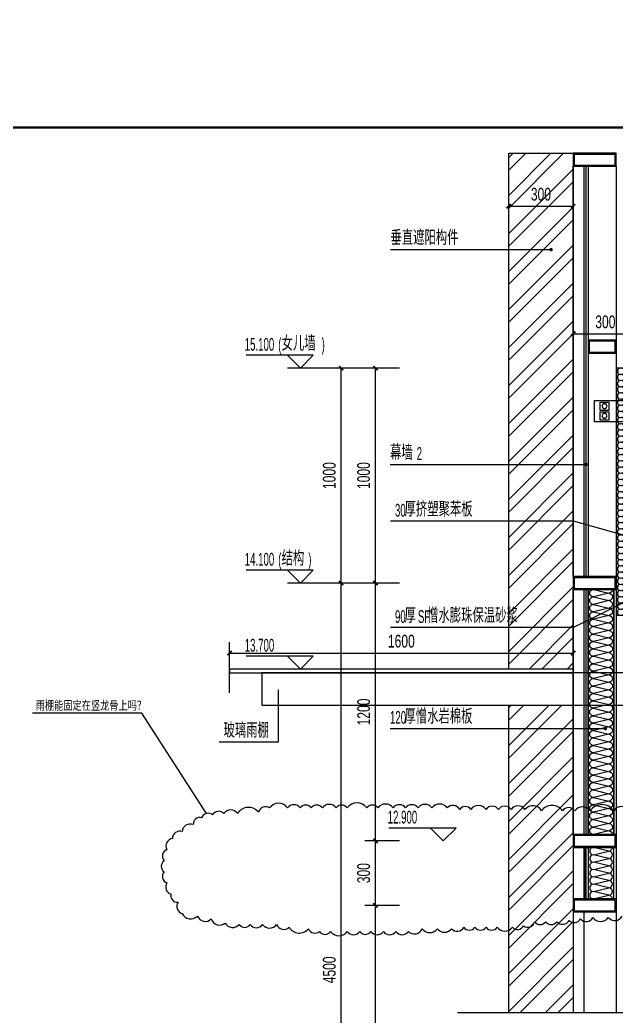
# Model space of a CAD drawing. Extents: x 57342 to 87103, y 19822 to 43940.
# Drawn here: x 63341 to 66117, y 39067 to 43702 of the extents above; entities that cross this region are included whole.
import ezdxf

# ---------------------------------------------------------------- set-up
doc = ezdxf.new("R2010")
doc.units = 0
doc.header["$LTSCALE"] = 1000
doc.header["$MEASUREMENT"] = 0
for name, color, linetype in [('00-图签', 7, 'Continuous'), ('01-标注_尺寸', 124, 'Continuous'), ('01-标注_标高', 200, 'Continuous'), ('01-标注_符号', 200, 'Continuous'), ('02-TEXT_标注', 130, 'Continuous'), ('05-填充_156', 156, 'Continuous'), ('A-C_窗', 140, 'Continuous'), ('A-D-玻璃剖线', 130, 'Continuous'), ('A-D_龙骨', 152, 'Continuous'), ('A-SUR_保温', 222, 'Continuous'), ('A-SUR_看线', 231, 'Continuous'), ('A-金属背板', 30, 'Continuous'), ('D_玻璃', 152, 'Continuous'), ('D_铝板', 181, 'Continuous')]:
    doc.layers.add(name, color=color, linetype=linetype)
doc.layers.add('DIM_MODI', color=6, linetype='Continuous', plot=False)
doc.layers.add('STE1_carbon steel', color=66, linetype='Continuous', lineweight=25)
doc.styles.add('_TCH_DIM', font='ros.shx', dxfattribs={"width": 0.8, "bigfont": 'jd.shx'})
doc.styles.add('_TCH_DIM_T3', font='ros.shx', dxfattribs={"width": 0.705882, "bigfont": 'jd.shx'})
doc.styles.add('_TCH_LABEL', font='STXIHEI_0.TTF', dxfattribs={"width": 0.75})
doc.dimstyles.new('_TCH_ARCH&&20', dxfattribs={"dimtxt": 59.5, "dimasz": 20, "dimexe": 50, "dimexo": 60, "dimgap": 25.25, "dimtad": 1, "dimdec": 0, "dimzin": 0, "dimdsep": 46, "dimtxsty": '_TCH_DIM_T3', "dimblk": 'ARCHTICK', "dimcen": 0.09, "dimclrt": 7, "dimazin": 2, "dimtfac": 1, "dimtdec": 0, "dimtix": 1, "dimtmove": 2, "dimatfit": 3, "dimfxl": 0, "dimtolj": 1, "dimtzin": 0, "dimarcsym": 0})

# ---------------------------------------------------------------- blocks, each defined once
blk = doc.blocks.new('kyuhtr')
for points in [[(0, -30), (200, -30), (200, 30), (0, 30)], [(5, -25), (195, -25), (195, 25), (5, 25)]]:
    blk.add_lwpolyline(points, close=True)
blk = doc.blocks.new('kjfyhkug')
at = {"layer": 'D_玻璃'}
blk.add_lwpolyline([(0, 0), (-1600, 0), (-1600, -18), (0, -18)], close=True, dxfattribs=at)
at = {"layer": 'D_铝板'}
blk.add_lwpolyline([(-1450, -168), (592, -168), (592, -18), (-1450, -18)], close=True, dxfattribs=at)
blk = doc.blocks.new('A$C68D91851')
at = {"layer": 'STE1_carbon steel', "color": 225}
for p, q in [((172, 65.5), (172, 53.5)), ((172, -53.5), (172, -65.5))]:
    blk.add_line(p, q, dxfattribs=at)
for points in [[(-8, -100), (0, -100), (0, 100), (-8, 100)], [(-208, 50), (-8, 50), (-8, -50), (-208, -50)]]:
    blk.add_lwpolyline(points, close=True, dxfattribs=at)
at = {"layer": 'STE1_carbon steel', "color": 225, "elevation": 0}
for points in [[(0, 65.5), (172, 65.5)], [(172, 53.5), (0, 53.5)], [(172, -53.5), (0, -53.5)], [(0, -65.5), (172, -65.5)]]:
    blk.add_lwpolyline(points, dxfattribs=at)
for points in [[(-182.5, 42.5), (-142.5, 42.5), (-142.5, 2.5), (-182.5, 2.5)], [(-175, 22.5), (-168.7, 11.7), (-156.3, 11.7), (-150, 22.5), (-156.3, 33.3), (-168.7, 33.3)], [(-182.5, -2.5), (-142.5, -2.5), (-142.5, -42.5), (-182.5, -42.5)], [(-175, -22.5), (-168.7, -33.3), (-156.3, -33.3), (-150, -22.5), (-156.3, -11.7), (-168.7, -11.7)]]:
    blk.add_lwpolyline(points, close=True, dxfattribs=at)
blk = doc.blocks.new('$LinePat$岩棉板')
at = {"color": 0}
for p, q in [((0, -17), (12, -67)), ((12, -67), (24, -17))]:
    blk.add_line(p, q, dxfattribs=at)
for centre, start, end in [((12, -17), 0, 180), ((0, -67), 270, 0), ((24, -67), 180, 270)]:
    blk.add_arc(centre, 12, start, end, dxfattribs=at)
at = {"layer": 'Defpoints'}
blk.add_point((0, 0.1), dxfattribs=at)
at = {"layer": 'Defpoints', "color": 0}
blk.add_point((24, -84), dxfattribs=at)
blk = doc.blocks.new('*U60')
blk.add_lwpolyline([(0, 100), (1150, 100), (1150, 0), (0, 0)], close=True)
at = {"color": 8, "xscale": -1.197916665671161, "yscale": 1.188379012465143, "zscale": 1.188379012465143}
for p in [(28.8, 100), (57.5, 100), (86.3, 100), (115, 100), (143.8, 100), (172.5, 100), (201.3, 100), (230, 100), (258.8, 100), (287.5, 100), (316.3, 100), (345, 100), (373.8, 100), (402.5, 100), (431.3, 100), (460, 100), (488.8, 100), (517.5, 100), (546.3, 100), (575, 100), (603.8, 100), (632.5, 100), (661.3, 100), (690, 100), (718.8, 100), (747.5, 100), (776.3, 100), (805, 100), (833.8, 100), (862.5, 100), (891.3, 100), (920, 100), (948.8, 100), (977.5, 100), (1006.3, 100), (1035, 100), (1063.8, 100), (1092.5, 100), (1121.3, 100), (1150, 100)]:
    blk.add_blockref('$LinePat$岩棉板', p, dxfattribs=at)
blk = doc.blocks.new('图框-A1+1-4')
for points, const_width in [([(0, 0), (1051, 0), (1051, 594), (0, 594)], 0.05), ([(976, 584), (25, 584), (25, 10), (976, 10)], 0.5)]:
    blk.add_lwpolyline(points, close=True, dxfattribs=dict(const_width=const_width))
blk = doc.blocks.new('*U30')
at = {"layer": '05-填充_156'}
h = blk.add_hatch(dxfattribs=at)
h.set_pattern_fill('金属', color=256, scale=50)
h.set_pattern_definition([(45, (-3e-10, 2899.96), (-88.3883, 88.3883), []), (45, (58.93, 2899.96), (-88.3883, 88.3883), [])])
h.paths.add_polyline_path([(-300, 2400), (0, 2400), (0, 0), (-300, 0)])
at = {"layer": 'A-SUR_看线', "color": 8}
blk.add_lwpolyline([(-300, 2400), (0, 2400), (0, 0), (-300, 0)], close=True, dxfattribs=at)
blk = doc.blocks.new('*U31')
at = {"layer": '05-填充_156'}
h = blk.add_hatch(dxfattribs=at)
h.set_pattern_fill('金属', color=256, scale=50)
h.set_pattern_definition([(45, (-3e-10, 1931.96), (-88.388, 88.388), []), (45, (58.93, 1931.96), (-88.388, 88.388), [])])
h.paths.add_polyline_path([(-300, 1432), (0, 1432), (0, 0), (-300, 0)])
at = {"layer": 'A-SUR_看线', "color": 8}
blk.add_lwpolyline([(-300, 1432), (0, 1432), (0, 0), (-300, 0)], close=True, dxfattribs=at)
blk = doc.blocks.new('_ArchTick')
at = {"color": 0, "linetype": 'ByBlock', "const_width": 0.4}
blk.add_lwpolyline([(-0.5, -0.5), (0.5, 0.5)], dxfattribs=at)
blk = doc.blocks.new('*D88')
at = {"layer": '01-标注_尺寸', "color": 0, "lineweight": -2, "transparency": 16777216}
for p, q in [((65108.5, 39581.6), (64947.2, 39581.6)), ((64997.2, 37781.6), (64997.2, 39581.6)), ((65108.5, 37781.6), (64947.2, 37781.6))]:
    blk.add_line(p, q, dxfattribs=at)
at = {"layer": 'Defpoints', "color": 0, "transparency": 16777216}
for p in [(64997.2, 39581.6), (65168.5, 39581.6), (65168.5, 37781.6)]:
    blk.add_point(p, dxfattribs=at)
at = {"layer": '01-标注_尺寸', "color": 0, "lineweight": -2, "transparency": 16777216, "xscale": 20, "yscale": 20, "zscale": 20}
for p, rotation in [((64997.2, 39581.6), 90), ((64997.2, 37781.6), 270)]:
    blk.add_blockref('_ArchTick', p, dxfattribs=dict(at, rotation=rotation))
at = {"layer": '01-标注_尺寸', "color": 7, "transparency": 16777216, "insert": (64942.2, 38681.6), "char_height": 59.5, "attachment_point": 5, "rotation": 90, "style": '_TCH_DIM_T3'}
blk.add_mtext('\\A1;2700', dxfattribs=at)
blk = doc.blocks.new('*D89')
at = {"layer": '01-标注_尺寸', "color": 0, "lineweight": -2, "transparency": 16777216}
for p, q in [((65108.5, 39881.6), (64947.2, 39881.6)), ((64997.2, 39581.6), (64997.2, 39881.6)), ((65108.5, 39581.6), (64947.2, 39581.6))]:
    blk.add_line(p, q, dxfattribs=at)
at = {"layer": 'Defpoints', "color": 0, "transparency": 16777216}
for p in [(64997.2, 39881.6), (65168.5, 39881.6), (65168.5, 39581.6)]:
    blk.add_point(p, dxfattribs=at)
at = {"layer": '01-标注_尺寸', "color": 0, "lineweight": -2, "transparency": 16777216, "xscale": 20, "yscale": 20, "zscale": 20}
for p, rotation in [((64997.2, 39881.6), 90), ((64997.2, 39581.6), 270)]:
    blk.add_blockref('_ArchTick', p, dxfattribs=dict(at, rotation=rotation))
at = {"layer": '01-标注_尺寸', "color": 7, "transparency": 16777216, "insert": (64942.2, 39731.6), "char_height": 59.5, "attachment_point": 5, "rotation": 90, "style": '_TCH_DIM_T3'}
blk.add_mtext('\\A1;300', dxfattribs=at)
blk = doc.blocks.new('*D90')
at = {"layer": '01-标注_尺寸', "color": 0, "lineweight": -2, "transparency": 16777216}
for p, q in [((65108.5, 41081.6), (64947.2, 41081.6)), ((64997.2, 39881.6), (64997.2, 41081.6)), ((65108.5, 39881.6), (64947.2, 39881.6))]:
    blk.add_line(p, q, dxfattribs=at)
at = {"layer": 'Defpoints', "color": 0, "transparency": 16777216}
for p in [(64997.2, 41081.6), (65168.5, 41081.6), (65168.5, 39881.6)]:
    blk.add_point(p, dxfattribs=at)
at = {"layer": '01-标注_尺寸', "color": 0, "lineweight": -2, "transparency": 16777216, "xscale": 20, "yscale": 20, "zscale": 20}
for p, rotation in [((64997.2, 41081.6), 90), ((64997.2, 39881.6), 270)]:
    blk.add_blockref('_ArchTick', p, dxfattribs=dict(at, rotation=rotation))
at = {"layer": '01-标注_尺寸', "color": 7, "transparency": 16777216, "insert": (64942.2, 40481.6), "char_height": 59.5, "attachment_point": 5, "rotation": 90, "style": '_TCH_DIM_T3'}
blk.add_mtext('\\A1;1200', dxfattribs=at)
blk = doc.blocks.new('*D91')
at = {"layer": '01-标注_尺寸', "color": 0, "lineweight": -2, "transparency": 16777216}
for p, q in [((65108.5, 42081.6), (64947.2, 42081.6)), ((64997.2, 41081.6), (64997.2, 42081.6)), ((65108.5, 41081.6), (64947.2, 41081.6))]:
    blk.add_line(p, q, dxfattribs=at)
at = {"layer": 'Defpoints', "color": 0, "transparency": 16777216}
for p in [(64997.2, 42081.6), (65168.5, 42081.6), (65168.5, 41081.6)]:
    blk.add_point(p, dxfattribs=at)
at = {"layer": '01-标注_尺寸', "color": 0, "lineweight": -2, "transparency": 16777216, "xscale": 20, "yscale": 20, "zscale": 20}
for p, rotation in [((64997.2, 42081.6), 90), ((64997.2, 41081.6), 270)]:
    blk.add_blockref('_ArchTick', p, dxfattribs=dict(at, rotation=rotation))
at = {"layer": '01-标注_尺寸', "color": 7, "transparency": 16777216, "insert": (64942.2, 41581.6), "char_height": 59.5, "attachment_point": 5, "rotation": 90, "style": '_TCH_DIM_T3'}
blk.add_mtext('\\A1;1000', dxfattribs=at)
blk = doc.blocks.new('*D114')
at = {"layer": '01-标注_尺寸', "color": 0, "lineweight": -2, "transparency": 16777216}
for p, q in [((64317.4, 40570.8), (64317.4, 40805.8)), ((65917.4, 40570.8), (65917.4, 40805.8)), ((64317.4, 40755.8), (65917.4, 40755.8))]:
    blk.add_line(p, q, dxfattribs=at)
at = {"layer": 'Defpoints', "color": 0, "transparency": 16777216}
for p in [(65917.4, 40755.8), (64317.4, 40510.8), (65917.4, 40510.8)]:
    blk.add_point(p, dxfattribs=at)
at = {"layer": '01-标注_尺寸', "color": 0, "lineweight": -2, "transparency": 16777216, "xscale": 20, "yscale": 20, "zscale": 20, "rotation": 180}
blk.add_blockref('_ArchTick', (64317.4, 40755.8), dxfattribs=at)
at = {"layer": '01-标注_尺寸', "color": 0, "lineweight": -2, "transparency": 16777216, "xscale": 20, "yscale": 20, "zscale": 20}
blk.add_blockref('_ArchTick', (65917.4, 40755.8), dxfattribs=at)
at = {"layer": '01-标注_尺寸', "color": 7, "transparency": 16777216, "insert": (65117.4, 40810.8), "char_height": 59.5, "attachment_point": 5, "style": '_TCH_DIM_T3'}
blk.add_mtext('\\A1;1600', dxfattribs=at)
blk = doc.blocks.new('*D117')
at = {"layer": '01-标注_尺寸', "color": 0, "lineweight": -2, "transparency": 16777216}
for p, q in [((64987.1, 41081.6), (64787.2, 41081.6)), ((64837.2, 37481.6), (64837.2, 41081.6)), ((64987.1, 37481.6), (64787.2, 37481.6))]:
    blk.add_line(p, q, dxfattribs=at)
at = {"layer": 'Defpoints', "color": 0, "transparency": 16777216}
for p in [(64837.2, 41081.6), (65047.1, 41081.6), (65047.1, 37481.6)]:
    blk.add_point(p, dxfattribs=at)
at = {"layer": '01-标注_尺寸', "color": 0, "lineweight": -2, "transparency": 16777216, "xscale": 20, "yscale": 20, "zscale": 20}
for p, rotation in [((64837.2, 41081.6), 90), ((64837.2, 37481.6), 270)]:
    blk.add_blockref('_ArchTick', p, dxfattribs=dict(at, rotation=rotation))
at = {"layer": '01-标注_尺寸', "color": 7, "transparency": 16777216, "insert": (64782.2, 39281.6), "char_height": 59.5, "attachment_point": 5, "rotation": 90, "style": '_TCH_DIM_T3'}
blk.add_mtext('\\A1;4500', dxfattribs=at)
blk = doc.blocks.new('*D118')
at = {"layer": '01-标注_尺寸', "color": 0, "lineweight": -2, "transparency": 16777216}
for p, q in [((64987.1, 42081.6), (64787.2, 42081.6)), ((64837.2, 41081.6), (64837.2, 42081.6)), ((64987.1, 41081.6), (64787.2, 41081.6))]:
    blk.add_line(p, q, dxfattribs=at)
at = {"layer": 'Defpoints', "color": 0, "transparency": 16777216}
for p in [(64837.2, 42081.6), (65047.1, 42081.6), (65047.1, 41081.6)]:
    blk.add_point(p, dxfattribs=at)
at = {"layer": '01-标注_尺寸', "color": 0, "lineweight": -2, "transparency": 16777216, "xscale": 20, "yscale": 20, "zscale": 20}
for p, rotation in [((64837.2, 42081.6), 90), ((64837.2, 41081.6), 270)]:
    blk.add_blockref('_ArchTick', p, dxfattribs=dict(at, rotation=rotation))
at = {"layer": '01-标注_尺寸', "color": 7, "transparency": 16777216, "insert": (64782.2, 41581.6), "char_height": 59.5, "attachment_point": 5, "rotation": 90, "style": '_TCH_DIM_T3'}
blk.add_mtext('\\A1;1000', dxfattribs=at)
blk = doc.blocks.new('*D119')
at = {"layer": '01-标注_尺寸', "color": 0, "lineweight": -2, "transparency": 16777216}
for p, q in [((65617.4, 42666.6), (65617.4, 42885.6)), ((65917.4, 42666.6), (65917.4, 42885.6)), ((65617.4, 42835.6), (65917.4, 42835.6))]:
    blk.add_line(p, q, dxfattribs=at)
at = {"layer": 'Defpoints', "color": 0, "transparency": 16777216}
for p in [(65917.4, 42835.6), (65617.4, 42606.6), (65917.4, 42606.6)]:
    blk.add_point(p, dxfattribs=at)
at = {"layer": '01-标注_尺寸', "color": 0, "lineweight": -2, "transparency": 16777216, "xscale": 20, "yscale": 20, "zscale": 20, "rotation": 180}
blk.add_blockref('_ArchTick', (65617.4, 42835.6), dxfattribs=at)
at = {"layer": '01-标注_尺寸', "color": 0, "lineweight": -2, "transparency": 16777216, "xscale": 20, "yscale": 20, "zscale": 20}
blk.add_blockref('_ArchTick', (65917.4, 42835.6), dxfattribs=at)
at = {"layer": '01-标注_尺寸', "color": 7, "transparency": 16777216, "insert": (65767.4, 42890.6), "char_height": 59.5, "attachment_point": 5, "style": '_TCH_DIM_T3'}
blk.add_mtext('\\A1;300', dxfattribs=at)
blk = doc.blocks.new('*D177')
at = {"layer": '01-标注_尺寸', "color": 0, "lineweight": -2, "transparency": 16777216}
for p, q in [((65917.4, 42141.6), (65917.4, 42291.8)), ((66217.4, 42141.6), (66217.4, 42291.8)), ((65917.4, 42241.8), (66217.4, 42241.8))]:
    blk.add_line(p, q, dxfattribs=at)
at = {"layer": 'Defpoints', "color": 0, "transparency": 16777216}
for p in [(66217.4, 42241.8), (65917.4, 42081.6), (66217.4, 42081.6)]:
    blk.add_point(p, dxfattribs=at)
at = {"layer": '01-标注_尺寸', "color": 0, "lineweight": -2, "transparency": 16777216, "xscale": 20, "yscale": 20, "zscale": 20, "rotation": 180}
blk.add_blockref('_ArchTick', (65917.4, 42241.8), dxfattribs=at)
at = {"layer": '01-标注_尺寸', "color": 0, "lineweight": -2, "transparency": 16777216, "xscale": 20, "yscale": 20, "zscale": 20}
blk.add_blockref('_ArchTick', (66217.4, 42241.8), dxfattribs=at)
at = {"layer": '01-标注_尺寸', "color": 7, "transparency": 16777216, "insert": (66067.4, 42296.8), "char_height": 59.5, "attachment_point": 5, "style": '_TCH_DIM_T3'}
blk.add_mtext('\\A1;300', dxfattribs=at)

msp = doc.modelspace()

# ---------------------------------------------------------------- linework, layer by layer
at = {"layer": '01-标注_标高'}
for p, q in [((64707.2, 42141.6), (64394.2, 42141.6)), ((64647.2, 42081.6), (64587.2, 42141.6)), ((64647.2, 42081.6), (64707.2, 42141.6)), ((64787.2, 42081.6), (64587.2, 42081.6)), ((64707.2, 41141.6), (64394.2, 41141.6)), ((64647.2, 41081.6), (64587.2, 41141.6)), ((64647.2, 41081.6), (64707.2, 41141.6)), ((64787.2, 41081.6), (64587.2, 41081.6)), ((64707.2, 40741.6), (64394.2, 40741.6)), ((64647.2, 40681.6), (64587.2, 40741.6)), ((64647.2, 40681.6), (64707.2, 40741.6)), ((65372.9, 39941.6), (65059.9, 39941.6)), ((65312.9, 39881.6), (65252.9, 39941.6)), ((65312.9, 39881.6), (65372.9, 39941.6))]:
    msp.add_line(p, q, dxfattribs=at)
at = {"layer": '01-标注_符号'}
for p, q in [((65919.4, 41369.5), (65066.8, 41369.5)), ((66432.4, 41225.6), (65919.4, 41369.5)), ((66457.4, 41140.9), (65919.4, 40874.9)), ((65919.4, 40874.9), (65066.8, 40874.9)), ((64543.6, 40585), (64543.6, 40341)), ((64543.6, 40341), (64268.8, 40341))]:
    msp.add_line(p, q, dxfattribs=at)
for points in [[(65066.8, 42633.2), (65814.5, 42633.2)], [(65064.7, 41633.6), (65977.4, 41633.6)], [(65064.7, 40404.6), (66067.9, 40404.6)], [(68497.4, 39081.6), (66960.9, 39081.6), (66945.6, 39039.6), (66930.8, 39123.6), (66915.9, 39081.6), (65379.4, 39081.6)]]:
    msp.add_lwpolyline(points, dxfattribs=at)
at = {"layer": '01-标注_符号', "const_width": 8}
for points in [[(65810.5, 42633.2, 1), (65818.5, 42633.2, 1)], [(65973.4, 41633.6, 1), (65981.4, 41633.6, 1)], [(66063.9, 40404.6, 1), (66071.9, 40404.6, 1)]]:
    msp.add_lwpolyline(points, format="xyb", close=True, dxfattribs=at)
at = {"layer": 'A-C_窗'}
for points in [[(65917.4, 43021.6), (65917.4, 39911.6)], [(66117.4, 43021.6), (66117.4, 39081.6)], [(65917.4, 39551.6), (65917.4, 39081.6)], [(65967.4, 39551.6), (65967.4, 39081.6)]]:
    msp.add_lwpolyline(points, dxfattribs=at)
at = {"layer": 'A-D-玻璃剖线'}
for points in [[(65917.4, 43021.6), (65967.4, 43021.6), (65967.4, 41111.6), (65917.4, 41111.6)], [(65917.4, 41051.6), (65967.4, 41051.6), (65967.4, 39911.6), (65917.4, 39911.6)]]:
    msp.add_lwpolyline(points, close=True, dxfattribs=at)
at = {"layer": 'A-D_龙骨'}
for points in [[(65987.4, 42211.6), (65987.4, 42151.6), (66117.4, 42151.6), (66117.4, 42211.6)], [(65992.4, 42206.6), (65992.4, 42156.6), (66112.4, 42156.6), (66112.4, 42206.6)]]:
    msp.add_lwpolyline(points, close=True, dxfattribs=at)
for points in [[(65917.4, 39911.6), (65917.4, 39851.6), (65967.4, 39851.6), (65967.4, 39611.6), (65917.4, 39611.6), (65917.4, 39551.6)], [(65922.4, 39911.6), (65922.4, 39856.6), (65972.4, 39856.6), (65972.4, 39606.6), (65922.4, 39606.6), (65922.4, 39551.6)]]:
    msp.add_lwpolyline(points, dxfattribs=at)
at = {"layer": 'A-SUR_保温'}
for points in [[(65987.4, 39911.6), (65987.4, 41051.6), (66107.4, 41051.6), (66107.4, 39911.6)], [(65987.4, 39851.6), (65987.4, 39611.6), (66107.4, 39611.6), (66107.4, 39851.6)]]:
    msp.add_lwpolyline(points, close=True, dxfattribs=at)
at = {"layer": 'A-金属背板'}
for points in [[(65977.4, 43021.6), (65987.4, 43021.6), (65987.4, 41111.6), (65977.4, 41111.6)], [(65977.4, 41051.6), (65987.4, 41051.6), (65987.4, 39911.6), (65977.4, 39911.6)], [(66107.4, 41051.6), (66117.4, 41051.6), (66117.4, 39911.6), (66107.4, 39911.6)], [(65977.4, 39851.6), (65987.4, 39851.6), (65987.4, 39611.6), (65977.4, 39611.6)], [(66107.4, 39851.6), (66117.4, 39851.6), (66117.4, 39611.6), (66107.4, 39611.6)]]:
    msp.add_lwpolyline(points, close=True, dxfattribs=at)
at = {"layer": 'DIM_MODI'}
for p, q in [((63908.6, 40475.8), (63400.3, 40475.8)), ((64209.9, 40009.6), (63908.6, 40475.8))]:
    msp.add_line(p, q, dxfattribs=at)
msp.add_lwpolyline([(66183.9, 40022, 0.520567), (66106.4, 40022, 0.520567), (66106.4, 40022, 0.520567), (65996.6, 40022, 0.520567), (65996.6, 40022, 0.520567), (65925.5, 40022, 0.520567), (65925.5, 40022, 0.520567), (65867.3, 40022, 0.520567), (65867.3, 40022, 0.520567), (65770.4, 40022, 0.520567), (65770.4, 40022, 0.520567), (65692.9, 40028.4, 0.520567), (65692.9, 40028.4, 0.520567), (65628.3, 40028.4, 0.520567), (65628.3, 40028.4, 0.520567), (65570.1, 40028.4, 0.520567), (65570.1, 40028.4, 0.520567), (65512, 40028.4, 0.520567), (65512, 40028.4, 0.520567), (65440.9, 40028.4, 0.520567), (65440.9, 40028.4, 0.520567), (65389.2, 40028.4, 0.520567), (65389.2, 40028.4, 0.520567), (65331.1, 40034.9, 0.520567), (65331.1, 40034.9, 0.520567), (65260, 40034.9, 0.520567), (65260, 40034.9, 0.520567), (65195.4, 40034.9, 0.520567), (65195.4, 40034.9, 0.520567), (65137.2, 40034.9, 0.520567), (65137.2, 40034.9, 0.520567), (65079.1, 40034.9, 0.520567), (65079.1, 40034.9, 0.520567), (65008, 40034.9, 0.520567), (65008, 40034.9, 0.520567), (64956.3, 40034.9, 0.520567), (64956.3, 40034.9, 0.520567), (64865.9, 40034.9, 0.520567), (64865.9, 40034.9, 0.520567), (64814.2, 40034.9, 0.520567), (64814.2, 40034.9, 0.520567), (64749.6, 40034.9, 0.520567), (64749.6, 40034.9, 0.520567), (64697.9, 40034.9, 0.520567), (64697.9, 40034.9, 0.520567), (64646.2, 40034.9, 0.520567), (64646.2, 40034.9, 0.520567), (64588, 40034.9, 0.520567), (64588, 40034.9, 0.520567), (64504, 40034.9, 0.520567), (64504, 40034.9, 0.520567), (64452.4, 40015.5, 0.520567), (64452.4, 40015.5, 0.520567), (64355.4, 40009.1, 0.520567), (64355.4, 40009.1, 0.520567), (64290.8, 40009.1, 0.520567), (64290.8, 40009.1, 0.520567), (64239.1, 40002.6, 0.520567), (64239.1, 40002.6, 0.520567), (64187.4, 39989.7, 0.520567), (64187.4, 39989.7, 0.520567), (64148.7, 39957.4, 0.520567), (64148.7, 39957.4, 0.520567), (64097, 39925.1, 0.520567), (64097, 39925.1, 0.520567), (64051.8, 39892.9, 0.520567), (64051.8, 39892.9, 0.520567), (64025.9, 39841.2, 0.520567), (64025.9, 39841.2, 0.520567), (64013, 39789.6, 0.520567), (64013, 39789.6, 0.520567), (64013, 39737.9, 0.520567), (64013, 39737.9, 0.520567), (64025.9, 39686.3, 0.520567), (64025.9, 39686.3, 0.520567), (64045.3, 39634.6, 0.520567), (64045.3, 39634.6, 0.520567), (64077.6, 39595.9, 0.520567), (64077.6, 39595.9, 0.520567), (64097, 39544.3, 0.520567), (64168.1, 39531.4, 0.520567), (64168.1, 39531.4, 0.520567), (64232.7, 39518.4, 0.520567), (64232.7, 39518.4, 0.520567), (64297.3, 39499.1, 0.520567), (64297.3, 39499.1, 0.520567), (64361.9, 39492.6, 0.520567), (64361.9, 39492.6, 0.520567), (64413.6, 39492.6, 0.520567), (64413.6, 39492.6, 0.520567), (64471.7, 39492.6, 0.520567), (64471.7, 39492.6, 0.520567), (64536.3, 39492.6, 0.520567), (64536.3, 39492.6, 0.520567), (64594.5, 39479.7, 0.520567), (64594.5, 39479.7, 0.520567), (64685, 39473.3, 0.520567), (64685, 39473.3, 0.520567), (64736.6, 39460.3, 0.520567), (64736.6, 39460.3, 0.520567), (64788.3, 39460.3, 0.520567), (64788.3, 39460.3, 0.520567), (64865.9, 39460.3, 0.520567), (64865.9, 39460.3, 0.520567), (64924, 39460.3, 0.520567), (64924, 39460.3, 0.520567), (64975.7, 39460.3, 0.520567), (64975.7, 39460.3, 0.520567), (65033.9, 39460.3, 0.520567), (65033.9, 39460.3, 0.520567), (65092, 39460.3, 0.520567), (65092, 39460.3, 0.520567), (65150.2, 39460.3, 0.520567), (65150.2, 39460.3, 0.520567), (65214.8, 39473.3, 0.520567), (65214.8, 39473.3, 0.520567), (65285.8, 39473.3, 0.520567), (65285.8, 39473.3, 0.520567), (65350.4, 39473.3, 0.520567), (65350.4, 39473.3, 0.520567), (65408.6, 39479.7, 0.520567), (65408.6, 39479.7, 0.520567), (65460.3, 39479.7, 0.520567), (65460.3, 39479.7, 0.520567), (65512, 39479.7, 0.520567), (65512, 39479.7, 0.520567), (65563.7, 39479.7, 0.520567), (65563.7, 39479.7, 0.520567), (65634.7, 39479.7, 0.520567), (65634.7, 39479.7, 0.520567), (65686.4, 39486.2, 0.520567), (65686.4, 39486.2, 0.520567), (65738.1, 39505.5, 0.520567), (65738.1, 39505.5, 0.520567), (65789.8, 39505.5, 0.520567), (65789.8, 39505.5, 0.520567), (65841.5, 39505.5, 0.520567), (65841.5, 39505.5, 0.520567), (65899.6, 39512, 0.520567), (65899.6, 39512, 0.520567), (65951.3, 39518.4, 0.520567), (65951.3, 39518.4, 0.520567), (66009.5, 39524.9, 0.520567), (66009.5, 39524.9, 0.520567), (66080.5, 39524.9, 0.520567), (66080.5, 39524.9, 0.520567), (66145.2, 39531.4, 0.520567)], format="xyb", dxfattribs=at)

# ---------------------------------------------------------------- block references
at = {"xscale": 20, "yscale": 20, "zscale": 20, "rotation": 270}
msp.add_blockref('图框-A1+1-4', (57342.2, 43701.6), dxfattribs=at)
msp.add_blockref('A$C68D91851', (66225.4, 41881.6))
at = {"color": 8, "yscale": 1.426054814958172, "zscale": 1.426054814958172, "rotation": 90}
for p, xscale in [((65987.4, 41051.6), -1.439393938194619), ((65987.4, 41017), -1.439393938194619), ((65987.4, 40982.5), -1.439393938194619), ((65987.4, 40947.9), -1.439393938194619), ((65987.4, 40913.4), -1.439393938194619), ((65987.4, 40878.8), -1.439393938194619), ((65987.4, 40844.3), -1.439393938194619), ((65987.4, 40809.8), -1.439393938194619), ((65987.4, 40775.2), -1.439393938194619), ((65987.4, 40740.7), -1.439393938194619), ((65987.4, 40706.1), -1.439393938194619), ((65987.4, 40671.6), -1.439393938194619), ((65987.4, 40637), -1.439393938194619), ((65987.4, 40602.5), -1.439393938194619), ((65987.4, 40567.9), -1.439393938194619), ((65987.4, 40533.4), -1.439393938194619), ((65987.4, 40498.8), -1.439393938194619), ((65987.4, 40464.3), -1.439393938194619), ((65987.4, 40429.8), -1.439393938194619), ((65987.4, 40395.2), -1.439393938194619), ((65987.4, 40360.7), -1.439393938194619), ((65987.4, 40326.1), -1.439393938194619), ((65987.4, 40291.6), -1.439393938194619), ((65987.4, 40257), -1.439393938194619), ((65987.4, 40222.5), -1.439393938194619), ((65987.4, 40187.9), -1.439393938194619), ((65987.4, 40153.4), -1.439393938194619), ((65987.4, 40118.8), -1.439393938194619), ((65987.4, 40084.3), -1.439393938194619), ((65987.4, 40049.8), -1.439393938194619), ((65987.4, 40015.2), -1.439393938194619), ((65987.4, 39980.7), -1.439393938194619), ((65987.4, 39946.1), -1.439393938194619), ((65987.4, 39817.3), 1.428571427377921), ((65987.4, 39783), 1.428571427377921), ((65987.4, 39748.7), 1.428571427377921), ((65987.4, 39714.4), 1.428571427377921), ((65987.4, 39680.1), 1.428571427377921), ((65987.4, 39645.9), 1.428571427377921), ((65987.4, 39611.6), 1.428571427377921)]:
    msp.add_blockref('$LinePat$岩棉板', p, dxfattribs=dict(at, xscale=xscale))
at = {"layer": '00-图签'}
for name, p in [('*U30', (65917.4, 40681.6)), ('*U31', (65917.4, 39081.6))]:
    msp.add_blockref(name, p, dxfattribs=at)
at = {"layer": 'A-D_龙骨'}
for p in [(65917.4, 43051.6), (65917.4, 41081.6), (65917.4, 39881.6), (65917.4, 39581.6)]:
    msp.add_blockref('kyuhtr', p, dxfattribs=at)
at = {"layer": 'A-SUR_保温', "xscale": -1, "rotation": 90}
msp.add_blockref('*U60', (66217.4, 42081.6), dxfattribs=at)
at = {"layer": 'D_铝板'}
msp.add_blockref('kjfyhkug', (65917.4, 40681.6), dxfattribs=at)

# ---------------------------------------------------------------- texts
at = {"layer": '02-TEXT_标注'}
for s, height, style, width, p in [('垂直遮阳构件', 69.46, '_TCH_DIM', 0.8, (65066.8, 42654.2)), ('女儿墙', 69.46, '_TCH_DIM', 0.8, (64559.9, 42162.6)), ('15.100', 59.5, '_TCH_DIM', 0.564706, (64388.2, 42162.6)), ('(', 59.5, '_TCH_DIM', 0.564706, (64544.3, 42162.6)), (')', 59.5, '_TCH_DIM', 0.564706, (64746.2, 42162.6)), ('幕墙', 69.46, '_TCH_DIM', 0.8, (65064.7, 41654.6)), ('2', 59.5, '_TCH_DIM', 0.564706, (65188.9, 41654.6)), ('30', 59.5, '_TCH_DIM', 0.564706, (65087.8, 41390.5)), ('厚挤塑聚苯板', 69.46, '_TCH_DIM', 0.8, (65132.6, 41390.5)), ('14.100', 59.5, '_TCH_DIM', 0.564706, (64388.2, 41162.6)), ('(', 59.5, '_TCH_DIM', 0.564706, (64544.3, 41162.6)), ('结构', 69.46, '_TCH_DIM', 0.8, (64559.9, 41162.6)), (')', 59.5, '_TCH_DIM', 0.564706, (64684.1, 41162.6)), ('90', 59.5, '_TCH_DIM', 0.564706, (65087.8, 40895.9)), ('厚', 69.5, '_TCH_DIM', 0.8, (65132.6, 40895.9)), ('SF', 59.5, '_TCH_DIM', 0.564706, (65194.7, 40895.9)), ('憎水膨珠保温砂浆', 69.46, '_TCH_DIM', 0.8, (65237.2, 40895.9)), ('13.700', 59.5, '_TCH_DIM', 0.564706, (64388.2, 40762.6)), ('雨棚能固定在竖龙骨上吗？', 40.775, '_TCH_LABEL', 0.75, (63415.3, 40491.8)), ('120', 59.5, '_TCH_DIM', 0.564706, (65064.7, 40426.5)), ('厚憎水岩棉板', 69.46, '_TCH_DIM', 0.8, (65131.9, 40426.5)), ('玻璃雨棚', 69.46, '_TCH_DIM', 0.8, (64289.8, 40362)), ('12.900', 59.5, '_TCH_DIM', 0.564706, (65053.9, 39962.6))]:
    msp.add_text(s, height=height, dxfattribs=dict(at, style=style, width=width)).set_placement(p)

# ---------------------------------------------------------------- dimensions: what is measured, and where the dimension line sits
at = {"layer": '01-标注_尺寸'}
for p1, p2, distance, picture, middle in [((65617.4, 42606.6), (65917.4, 42606.6), 229, '*D119', (65767.4, 42890.6)), ((65917.4, 42081.6), (66217.4, 42081.6), 160.2, '*D177', (66067.4, 42296.8)), ((65047.1, 41081.6), (65047.1, 42081.6), 209.9, '*D118', (64782.2, 41581.6)), ((65168.5, 41081.6), (65168.5, 42081.6), 171.4, '*D91', (64942.2, 41581.6)), ((65168.5, 39881.6), (65168.5, 41081.6), 171.4, '*D90', (64942.2, 40481.6)), ((64317.4, 40510.8), (65917.4, 40510.8), 245, '*D114', (65117.4, 40810.8)), ((65168.5, 39581.6), (65168.5, 39881.6), 171.4, '*D89', (64942.2, 39731.6))]:
    dim = msp.add_aligned_dim(p1=p1, p2=p2, distance=distance, dimstyle='_TCH_ARCH&&20', dxfattribs=at)
    dim.commit()
    dim.dimension.update_dxf_attribs({"geometry": picture, "text_midpoint": middle})
for p1, p2, distance, text, picture, middle in [((65047.1, 37481.6), (65047.1, 41081.6), 209.9, '4500', '*D117', (64782.2, 39281.6)), ((65168.5, 37781.6), (65168.5, 39581.6), 171.4, '2700', '*D88', (64942.2, 38681.6))]:
    dim = msp.add_aligned_dim(p1=p1, p2=p2, distance=distance, text=text, dimstyle='_TCH_ARCH&&20', dxfattribs=at)
    dim.commit()
    dim.dimension.update_dxf_attribs({"geometry": picture, "text_midpoint": middle})

doc.saveas('drawing.dxf')
